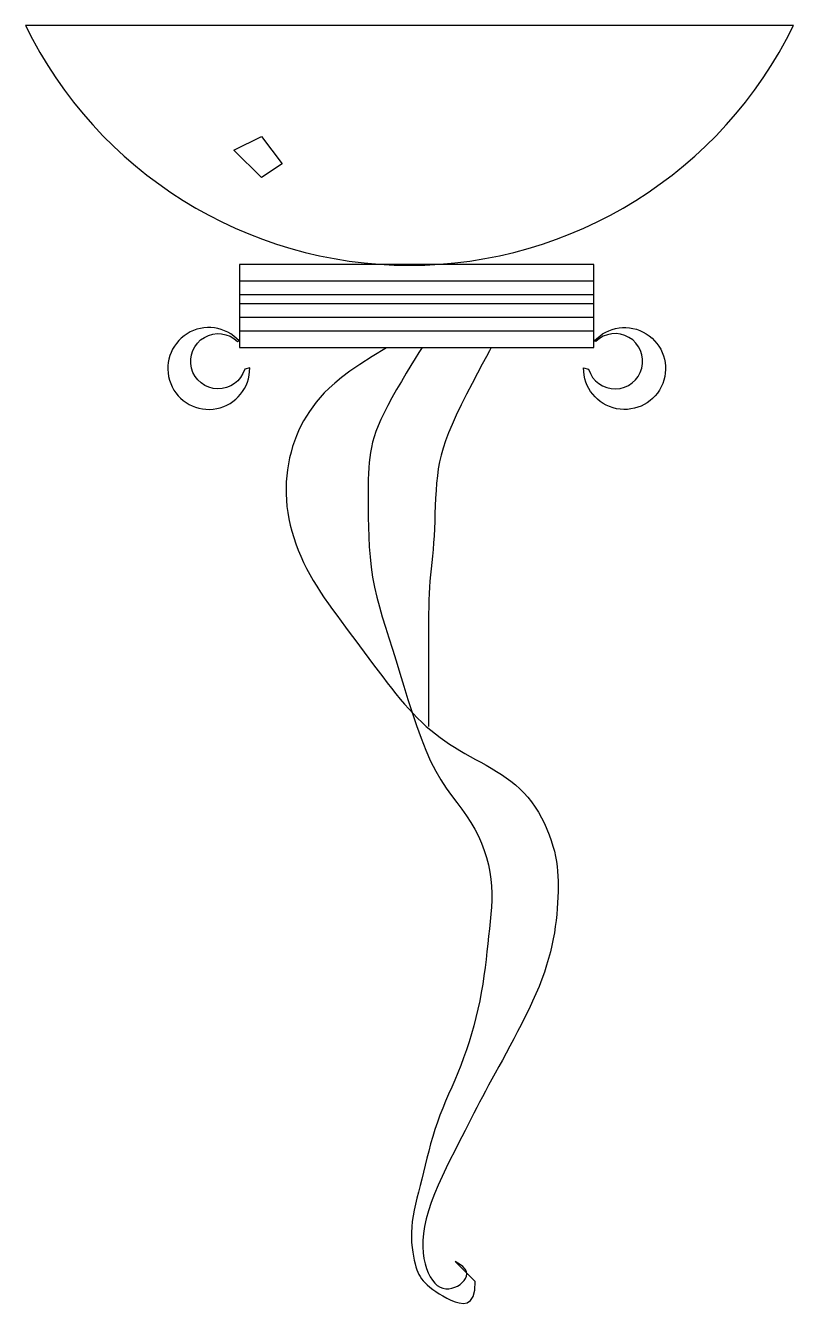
# Model space of a CAD drawing. Extents: x -77648 to -77449, y -36992 to -36661.
import ezdxf

# ---------------------------------------------------------------- set-up
doc = ezdxf.new("R2010")
doc.units = 0
doc.header["$MEASUREMENT"] = 0
for name, color, linetype in [('3', 3, 'CONTINUOUS'), ('4', 4, 'CONTINUOUS'), ('7', 7, 'CONTINUOUS')]:
    doc.layers.add(name, color=color, linetype=linetype)

msp = doc.modelspace()

# ---------------------------------------------------------------- linework, layer by layer
at = {"layer": '3'}
msp.add_lwpolyline([(-77594.31, -36693.32), (-77587.18, -36689.76), (-77581.83, -36696.88), (-77587.18, -36700.44)], close=True, dxfattribs=at)
at = {"layer": '4'}
msp.add_line((-77531.77, -36986.6), (-77536.97, -36981.4), dxfattribs=at)
msp.add_lwpolyline([(-77648.29, -36661.04, 0.624634), (-77449.33, -36661.04)], format="xyb", close=True, dxfattribs=at)
msp.add_lwpolyline([(-77592.85, -36722.94), (-77592.85, -36744.52), (-77501.06, -36744.52), (-77501.06, -36722.94)], close=True, dxfattribs=at)
for points in [[(-77554.79, -36744.57), (-77558.52, -36746.85), (-77561.65, -36748.87), (-77564.25, -36750.66), (-77566.4, -36752.26), (-77568.18, -36753.7), (-77569.65, -36755.03), (-77570.89, -36756.28), (-77571.98, -36757.48), (-77572.97, -36758.67), (-77573.9, -36759.86), (-77574.75, -36761.06), (-77575.54, -36762.28), (-77576.26, -36763.51), (-77576.93, -36764.77), (-77577.54, -36766.06), (-77578.11, -36767.39), (-77578.62, -36768.76), (-77579.09, -36770.18), (-77579.51, -36771.63), (-77579.88, -36773.11), (-77580.19, -36774.62), (-77580.44, -36776.16), (-77580.63, -36777.71), (-77580.75, -36779.28), (-77580.81, -36780.86), (-77580.8, -36782.45), (-77580.72, -36784.05), (-77580.57, -36785.66), (-77580.36, -36787.27), (-77580.08, -36788.89), (-77579.73, -36790.51), (-77579.31, -36792.13), (-77578.82, -36793.75), (-77578.28, -36795.37), (-77577.66, -36796.99), (-77576.99, -36798.59), (-77576.27, -36800.18), (-77575.49, -36801.76), (-77574.66, -36803.32), (-77573.78, -36804.87), (-77572.86, -36806.39), (-77571.89, -36807.89), (-77570.88, -36809.39), (-77569.84, -36810.89), (-77568.77, -36812.39), (-77567.66, -36813.9), (-77566.53, -36815.44), (-77565.37, -36817), (-77564.18, -36818.59), (-77562.98, -36820.21), (-77561.77, -36821.84), (-77560.56, -36823.47), (-77559.34, -36825.1), (-77558.13, -36826.71), (-77556.93, -36828.3), (-77555.75, -36829.85), (-77554.59, -36831.36), (-77553.44, -36832.82), (-77552.32, -36834.24), (-77551.2, -36835.6), (-77550.08, -36836.92), (-77548.97, -36838.18), (-77547.86, -36839.39), (-77546.73, -36840.54), (-77545.6, -36841.64), (-77544.45, -36842.69), (-77543.29, -36843.69), (-77542.11, -36844.64), (-77540.9, -36845.56), (-77539.67, -36846.44), (-77538.41, -36847.29), (-77537.12, -36848.11), (-77535.8, -36848.91), (-77534.45, -36849.69), (-77533.08, -36850.47), (-77531.71, -36851.23), (-77530.34, -36852), (-77528.97, -36852.77), (-77527.62, -36853.56), (-77526.3, -36854.36), (-77525.01, -36855.18), (-77523.76, -36856.03), (-77522.54, -36856.93), (-77521.37, -36857.87), (-77520.25, -36858.87), (-77519.17, -36859.93), (-77518.14, -36861.07), (-77517.16, -36862.28), (-77516.25, -36863.59), (-77515.39, -36864.96), (-77514.59, -36866.39), (-77513.86, -36867.85), (-77513.19, -36869.34), (-77512.6, -36870.81), (-77512.08, -36872.27), (-77511.64, -36873.7), (-77511.27, -36875.07), (-77510.97, -36876.39), (-77510.74, -36877.69), (-77510.57, -36878.97), (-77510.45, -36880.24), (-77510.37, -36881.52), (-77510.33, -36882.81), (-77510.31, -36884.15), (-77510.32, -36885.52), (-77510.36, -36886.93), (-77510.43, -36888.39), (-77510.52, -36889.88), (-77510.65, -36891.41), (-77510.82, -36892.96), (-77511.03, -36894.55), (-77511.27, -36896.16), (-77511.57, -36897.79), (-77511.91, -36899.45), (-77512.31, -36901.14), (-77512.76, -36902.85), (-77513.28, -36904.61), (-77513.86, -36906.39), (-77514.51, -36908.22), (-77515.24, -36910.09), (-77516.04, -36912), (-77516.91, -36913.95), (-77517.84, -36915.91), (-77518.8, -36917.88), (-77519.79, -36919.85), (-77520.8, -36921.8), (-77521.81, -36923.71), (-77522.81, -36925.59), (-77523.79, -36927.41), (-77524.75, -36929.17), (-77525.68, -36930.88), (-77526.59, -36932.54), (-77527.46, -36934.15), (-77528.31, -36935.71), (-77529.12, -36937.22), (-77529.91, -36938.68), (-77530.66, -36940.1), (-77531.39, -36941.51), (-77532.12, -36942.91), (-77532.86, -36944.35), (-77533.62, -36945.85), (-77534.42, -36947.42), (-77535.27, -36949.1), (-77536.19, -36950.91), (-77537.19, -36952.86), (-77538.24, -36954.94), (-77539.31, -36957.11), (-77540.37, -36959.34), (-77541.39, -36961.6), (-77542.35, -36963.86), (-77543.2, -36966.08), (-77543.92, -36968.24), (-77544.49, -36970.31), (-77544.9, -36972.28), (-77545.17, -36974.15), (-77545.32, -36975.93), (-77545.34, -36977.6), (-77545.25, -36979.16), (-77545.06, -36980.62), (-77544.77, -36981.98), (-77544.41, -36983.22), (-77543.97, -36984.35), (-77543.46, -36985.36), (-77542.89, -36986.24), (-77542.27, -36986.98), (-77541.6, -36987.58), (-77540.89, -36988.04), (-77540.15, -36988.33), (-77539.38, -36988.47), (-77538.6, -36988.46), (-77537.83, -36988.33), (-77537.08, -36988.08), (-77536.37, -36987.74), (-77535.72, -36987.32), (-77535.14, -36986.84), (-77534.66, -36986.31), (-77534.28, -36985.76), (-77534.04, -36985.18), (-77533.96, -36984.58), (-77534.08, -36983.96), (-77534.41, -36983.33), (-77534.98, -36982.69), (-77535.83, -36982.05), (-77536.97, -36981.4)], [(-77545.57, -36744.52), (-77546.36, -36745.78), (-77547.33, -36747.36), (-77548.45, -36749.17), (-77549.66, -36751.17), (-77550.91, -36753.27), (-77552.16, -36755.41), (-77553.36, -36757.52), (-77554.46, -36759.54), (-77555.41, -36761.41), (-77556.23, -36763.14), (-77556.93, -36764.75), (-77557.51, -36766.26), (-77557.99, -36767.68), (-77558.38, -36769.05), (-77558.69, -36770.37), (-77558.94, -36771.68), (-77559.13, -36772.98), (-77559.27, -36774.31), (-77559.37, -36775.68), (-77559.44, -36777.13), (-77559.49, -36778.67), (-77559.51, -36780.33), (-77559.51, -36782.13), (-77559.52, -36784.1), (-77559.51, -36786.25), (-77559.5, -36788.55), (-77559.45, -36790.99), (-77559.37, -36793.52), (-77559.23, -36796.12), (-77559.03, -36798.76), (-77558.74, -36801.41), (-77558.36, -36804.03), (-77557.87, -36806.61), (-77557.29, -36809.16), (-77556.62, -36811.72), (-77555.87, -36814.32), (-77555.05, -36816.99), (-77554.17, -36819.75), (-77553.25, -36822.64), (-77552.29, -36825.7), (-77551.3, -36828.92), (-77550.28, -36832.28), (-77549.23, -36835.7), (-77548.13, -36839.13), (-77547, -36842.5), (-77545.83, -36845.76), (-77544.6, -36848.85), (-77543.33, -36851.69), (-77542, -36854.26), (-77540.65, -36856.57), (-77539.27, -36858.68), (-77537.91, -36860.61), (-77536.57, -36862.43), (-77535.28, -36864.17), (-77534.06, -36865.87), (-77532.92, -36867.58), (-77531.89, -36869.34), (-77530.97, -36871.14), (-77530.16, -36872.98), (-77529.45, -36874.84), (-77528.86, -36876.71), (-77528.37, -36878.59), (-77527.99, -36880.46), (-77527.72, -36882.31), (-77527.55, -36884.14), (-77527.48, -36885.96), (-77527.49, -36887.76), (-77527.57, -36889.57), (-77527.71, -36891.4), (-77527.88, -36893.24), (-77528.08, -36895.12), (-77528.3, -36897.05), (-77528.51, -36899.02), (-77528.74, -36901.05), (-77528.98, -36903.11), (-77529.24, -36905.21), (-77529.52, -36907.33), (-77529.84, -36909.48), (-77530.2, -36911.64), (-77530.61, -36913.8), (-77531.07, -36915.97), (-77531.58, -36918.13), (-77532.14, -36920.27), (-77532.74, -36922.4), (-77533.38, -36924.49), (-77534.06, -36926.56), (-77534.78, -36928.58), (-77535.52, -36930.56), (-77536.29, -36932.48), (-77537.08, -36934.36), (-77537.88, -36936.21), (-77538.67, -36938.03), (-77539.44, -36939.84), (-77540.2, -36941.65), (-77540.92, -36943.46), (-77541.59, -36945.29), (-77542.22, -36947.14), (-77542.8, -36949.01), (-77543.33, -36950.89), (-77543.83, -36952.76), (-77544.31, -36954.62), (-77544.76, -36956.46), (-77545.21, -36958.26), (-77545.64, -36960.02), (-77546.07, -36961.73), (-77546.49, -36963.38), (-77546.9, -36964.99), (-77547.27, -36966.56), (-77547.6, -36968.08), (-77547.88, -36969.57), (-77548.09, -36971.02), (-77548.24, -36972.44), (-77548.31, -36973.84), (-77548.31, -36975.19), (-77548.25, -36976.5), (-77548.13, -36977.75), (-77547.98, -36978.94), (-77547.8, -36980.04), (-77547.59, -36981.06), (-77547.37, -36981.98), (-77547.16, -36982.79), (-77546.93, -36983.52), (-77546.68, -36984.17), (-77546.4, -36984.76), (-77546.08, -36985.31), (-77545.71, -36985.84), (-77545.28, -36986.36), (-77544.77, -36986.89), (-77544.19, -36987.44), (-77543.53, -36988.01), (-77542.8, -36988.6), (-77541.99, -36989.18), (-77541.12, -36989.76), (-77540.18, -36990.32), (-77539.18, -36990.86), (-77538.12, -36991.37), (-77537.02, -36991.82), (-77535.91, -36992.14), (-77534.84, -36992.26), (-77533.86, -36992.07), (-77533.02, -36991.5), (-77532.35, -36990.45), (-77531.92, -36988.85), (-77531.77, -36986.6)], [(-77527.67, -36744.52), (-77528.1, -36745.33), (-77528.89, -36746.78), (-77529.96, -36748.77), (-77531.22, -36751.15), (-77532.6, -36753.79), (-77534.02, -36756.57), (-77535.4, -36759.35), (-77536.68, -36762), (-77537.78, -36764.42), (-77538.71, -36766.63), (-77539.48, -36768.67), (-77540.11, -36770.57), (-77540.62, -36772.39), (-77541.03, -36774.16), (-77541.35, -36775.93), (-77541.59, -36777.74), (-77541.78, -36779.62), (-77541.93, -36781.56), (-77542.05, -36783.54), (-77542.14, -36785.54), (-77542.21, -36787.54), (-77542.28, -36789.52), (-77542.36, -36791.46), (-77542.46, -36793.34), (-77542.58, -36795.14), (-77542.72, -36796.88), (-77542.88, -36798.56), (-77543.04, -36800.2), (-77543.2, -36801.82), (-77543.36, -36803.42), (-77543.5, -36805.02), (-77543.62, -36806.63), (-77543.71, -36808.27), (-77543.78, -36809.97), (-77543.84, -36811.74), (-77543.87, -36813.62), (-77543.89, -36815.62), (-77543.9, -36817.78), (-77543.91, -36820.12), (-77543.91, -36822.66), (-77543.91, -36825.41), (-77543.91, -36828.3), (-77543.91, -36831.21), (-77543.91, -36834.05), (-77543.91, -36836.73), (-77543.91, -36839.13), (-77543.91, -36841.17), (-77543.91, -36842.74)]]:
    msp.add_lwpolyline(points, dxfattribs=at)
at = {"layer": '7'}
for p, q in [((-77592.85, -36727.18), (-77501.06, -36727.18)), ((-77592.85, -36730.72), (-77501.06, -36730.72)), ((-77592.85, -36733.07), (-77501.06, -36733.07)), ((-77592.85, -36736.61), (-77501.06, -36736.61)), ((-77592.85, -36740.15), (-77501.06, -36740.15))]:
    msp.add_line(p, q, dxfattribs=at)
for points in [[(-77593.39, -36742.9), (-77592.98, -36742.79, 5.462921), (-77590.22, -36749.78), (-77591.52, -36750.14, -3.548259)], [(-77500.52, -36742.9), (-77500.92, -36742.79, -5.462921), (-77503.69, -36749.78), (-77502.39, -36750.14, 3.548259)]]:
    msp.add_lwpolyline(points, format="xyb", close=True, dxfattribs=at)

doc.saveas('drawing.dxf')
